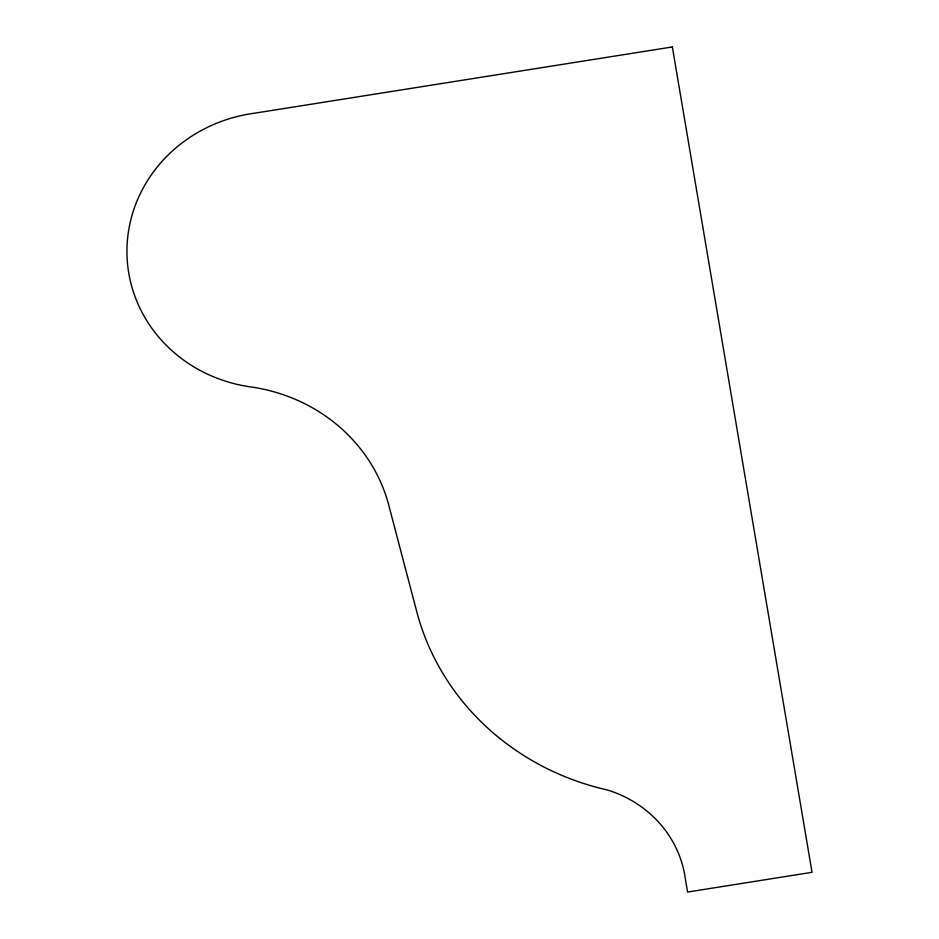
<?xml version="1.0" encoding="UTF-8"?>
<svg xmlns="http://www.w3.org/2000/svg" width="939" height="939" viewBox="0 0 939 939"><rect width="100%" height="100%" fill="white"/><g stroke="black" fill="none" stroke-linecap="round" stroke-linejoin="round"><path stroke-width="1.41" d="M672.347 46.95L255.408 113.067A146.954 138.268 -4.4 0 0 126.965 248.812A146.954 138.268 -4.4 0 0 249.903 386.809A169.877 159.83 -4.4 0 1 389.356 507.459L416.27 609.81A261.746 246.276 -4.4 0 0 607.686 790.063A115.802 108.959 -4.4 0 1 685.259 878.27L687.583 892.05L812.035 872.308L672.347 46.95"/></g></svg>
